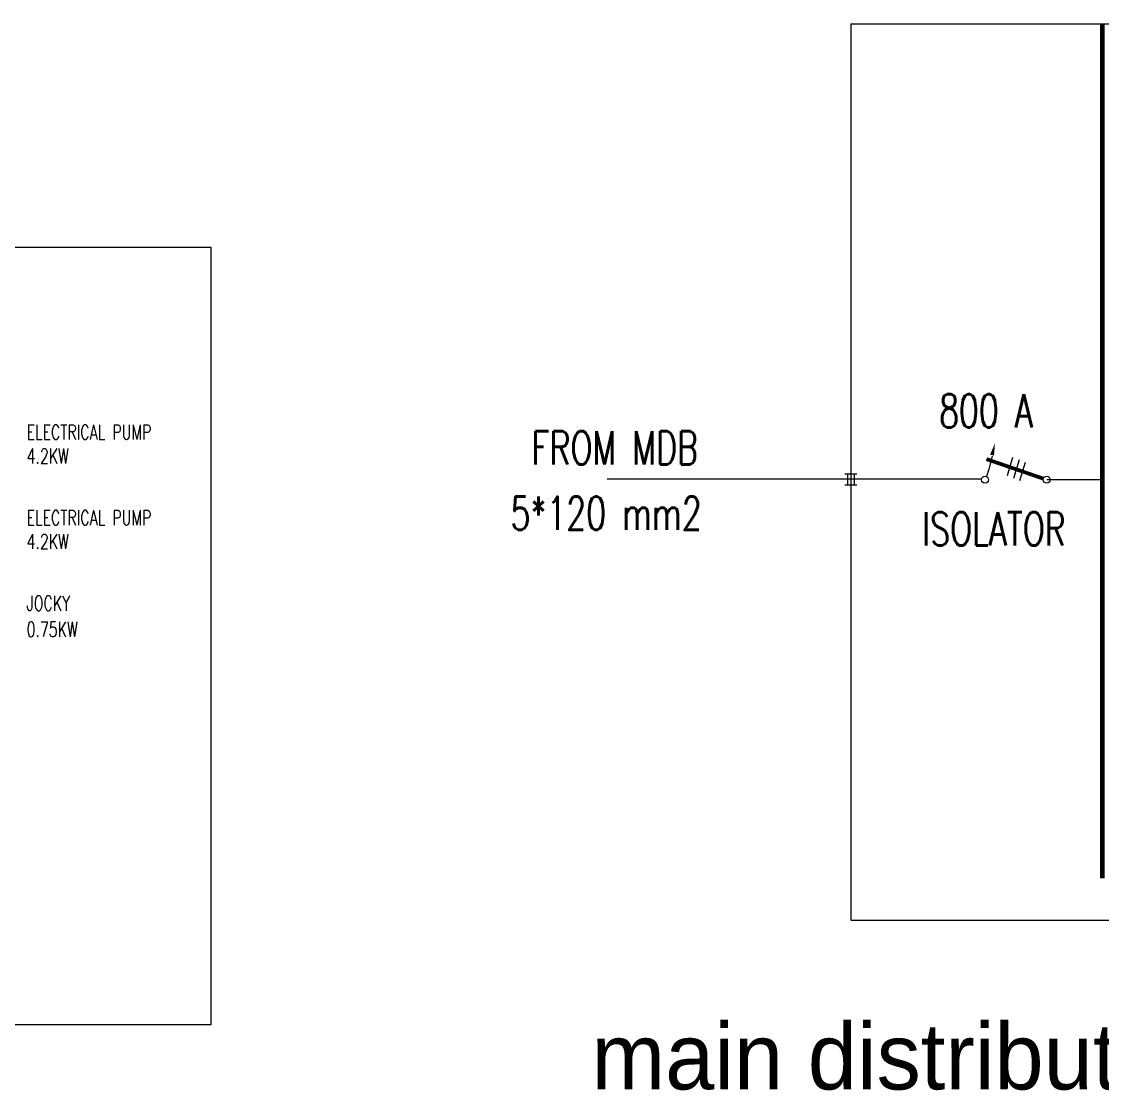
# Model space of a CAD drawing. Header units: metres. Extents: x -39 to 21688, y -24 to 9022.
# Drawn here: x 122.4 to 240.9, y 106.1 to 223.3 of the extents above; entities that cross this region are included whole.
import ezdxf

# ---------------------------------------------------------------- set-up
doc = ezdxf.new("R2010")
doc.units = ezdxf.units.M
doc.header["$MEASUREMENT"] = 0
for name, pattern in [('DASHDOT', [1, 0.5, -0.25, 0, -0.25]), ('HIDDEN2', [4.7625, 3.175, -1.5875]), ('IHIDDEN', [0.25, 0.125, -0.125])]:
    doc.linetypes.add(name, pattern=pattern)
for name, color, linetype in [('1622', 2, 'Continuous'), ('1625', 7, 'DASHDOT'), ('AR-PUERTAS', 2, 'Continuous'), ('CONDP', 3, 'HIDDEN2'), ('CONDUITL', 1, 'IHIDDEN'), ('E-Architectural', 8, 'Continuous'), ('FIG-HUMANA', 3, 'Continuous'), ('LIGHT', 4, 'Continuous'), ('LightLines', 3, 'Continuous')]:
    doc.layers.add(name, color=color, linetype=linetype)
doc.styles.add('Electrical', font='romans.shx', dxfattribs={"width": 0.7, "height": 20})

# ---------------------------------------------------------------- blocks, each defined once
blk = doc.blocks.new('T.P. MCB')
at = {"layer": 'LIGHT', "color": 1, "linetype": 'Continuous', "ltscale": 10}
for p, q in [((5.22, 34.12), (1.01, 35.32)), ((12.66, 32.22), (5.22, 34.12)), ((0.19, 19.85), (10.71, 16.69)), ((1.64, 23.46), (12.16, 20.3)), ((-1.26, 16.41), (9.26, 13.26))]:
    blk.add_line(p, q, dxfattribs=at)
at = {"layer": 'LIGHT', "color": 1, "linetype": 'Continuous', "ltscale": 10, "const_width": 2.13}
blk.add_lwpolyline([(-0.15, 3.04), (10.97, 35.35)], dxfattribs=at)
at = {"layer": 'LIGHT', "color": 1, "linetype": 'Continuous', "ltscale": 10}
for centre in [(-0.76, 36.23), (-0.76, 1.14)]:
    blk.add_circle(centre, 2, dxfattribs=at)
blk.add_solid([(13.54, 33.33), (12.97, 31.1), (19.95, 30.51)], dxfattribs=at)
blk = doc.blocks.new('C')
for p, q in [((-0.223, 0.2), (0.225, 0.2)), ((-0.125, 0.2), (-0.125, -0.2)), ((0.125, 0.2), (0.125, -0.2)), ((-0.223, -0.2), (0.225, -0.2))]:
    blk.add_line(p, q)

msp = doc.modelspace()

# ---------------------------------------------------------------- linework, layer by layer
at = {"layer": '1622', "color": 1, "linetype": 'Continuous', "const_width": 0.50941}
msp.add_lwpolyline([(240.86899, 129.32333), (240.86899, 223.01986)], dxfattribs=at)
at = {"layer": 'CONDP', "linetype": 'Continuous', "ltscale": 8}
for p, q in [((227.61531, 173.07592), (186.57213, 173.07592)), ((240.86899, 173.02925), (234.76532, 173.02925))]:
    msp.add_line(p, q, dxfattribs=at)
at = {"layer": 'E-Architectural'}
for p, q in [((213.29204, 223.01986), (213.29204, 124.72234)), ((213.29204, 223.01986), (373.12617, 223.01986)), ((213.29204, 124.72234), (373.12617, 124.72234))]:
    msp.add_line(p, q, dxfattribs=at)
at = {"layer": 'FIG-HUMANA'}
msp.add_lwpolyline([(143.18244, 198.51784), (7.08093, 198.51784), (7.08093, 113.2927), (143.18244, 113.2927)], close=True, dxfattribs=at)

# ---------------------------------------------------------------- block references
at = {"layer": '1625', "xscale": 3.000516263968175, "yscale": 3.000516263968175, "zscale": 3.000516263968175}
msp.add_blockref('C', (213.28931, 173.07592), dxfattribs=at)
at = {"layer": 'CONDUITL', "color": 1, "xscale": 0.1928903312551474, "yscale": 0.1928903312551474, "zscale": 0.1928903312551474, "rotation": 90}
msp.add_blockref('T.P. MCB', (234.98521, 173.17649), dxfattribs=at)

# ---------------------------------------------------------------- texts
at = {"layer": 'AR-PUERTAS', "insert": (184.85462, 113.4117), "char_height": 7.2516317, "attachment_point": 1}
msp.add_mtext_dynamic_manual_height_columns('main distribution board floor2', width=210.1024454, gutter_width=36.25816, heights=[0], dxfattribs=at)
at = {"layer": 'LightLines', "ltscale": 8, "style": 'Electrical', "width": 0.7}
for s, height, p in [('800 A', 3.638669, (222.96786, 178.77253)), ('ELECTRICAL PUMP', 1.6236306, (122.92634, 177.43168)), ('FROM MDB', 3.638669, (178.30219, 174.71863)), ('4.2KW', 1.623631, (122.92634, 174.81569)), ('5*120 mm2', 3.638669, (175.98936, 167.53528)), ('ELECTRICAL PUMP', 1.6236306, (122.92634, 168.0507)), ('ISOLATOR', 3.638669, (221.11951, 165.82625)), ('4.2KW', 1.623631, (122.92634, 165.45042)), ('JOCKY', 1.623631, (122.92634, 158.66972)), ('0.75KW', 1.623631, (122.92634, 155.81009))]:
    msp.add_text(s, height=height, dxfattribs=at).set_placement(p)

doc.saveas('drawing.dxf')
